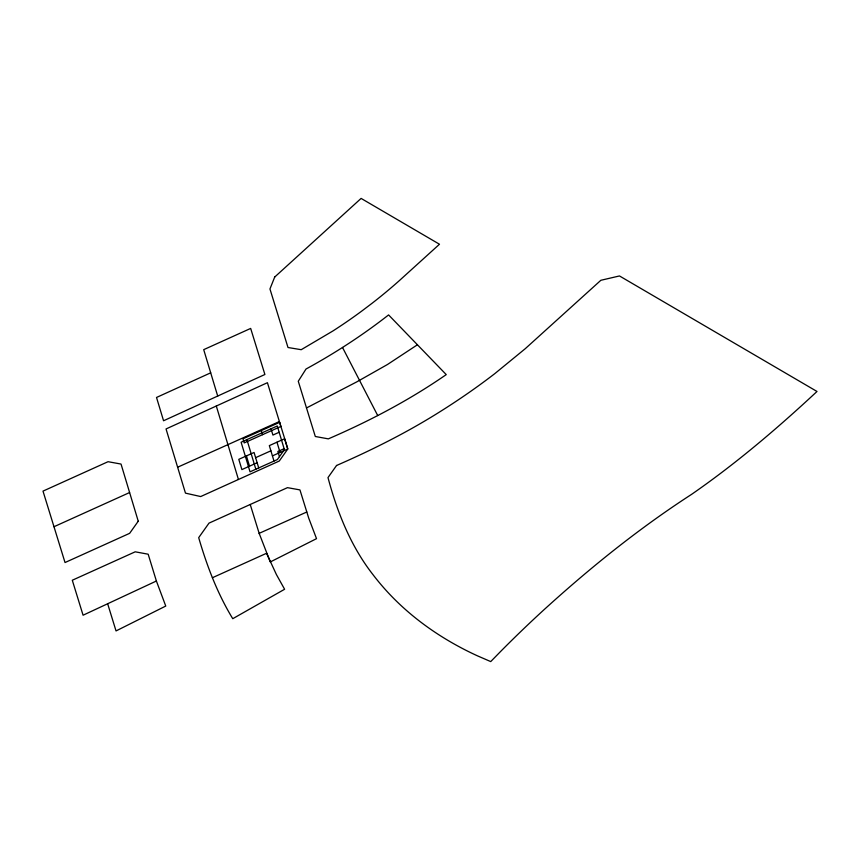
<?xml version="1.0" encoding="UTF-8"?>
<svg xmlns="http://www.w3.org/2000/svg" width="860" height="860" viewBox="0 0 860 860"><rect width="100%" height="100%" fill="white"/><g stroke="black" fill="none" stroke-linecap="round" stroke-linejoin="round"><path stroke-width="1.29" d="M417.412 344.785L387.505 364.479L356.964 381.775L306.504 407.952L315.308 436.493L328.337 438.869C369.488 421.099 409.36 400.147 446.243 374.605L388.591 314.921C362.63 335.207 334.927 353.223 306.02 369.015L298.269 381.249L306.504 407.952M156.391 581.016L83.076 615.212L72.294 580.242L135.192 551.819L148.178 554.205L156.391 581.016L165.754 606.053L116.035 630.928L107.661 603.763M217.698 396.051L264.891 374.487L250.668 328.423L203.713 349.654L217.698 396.051L163.561 420.766L156.52 397.46L210.7 372.821M53.976 526.729L129.602 492.543M238.435 479.482L200.692 496.553L185.47 493.135L166.044 428.957L267.417 382.7L287.842 448.92L279.285 461.024L238.435 479.482L216.301 406.017M212.399 577.737L266.557 553.27L276.404 574.544L284.606 589.261L232.759 618.695C217.408 593.55 206.905 565.837 198.692 537.65L209.001 523.127L287.466 487.652L299.946 489.899L308.675 518L316.523 538.661L270.276 561.967L259.161 533.351L306.794 512.001M177.633 467.216L279.382 421.55M279.167 432.257L272.921 435.063L271.029 428.796M255.624 457.671L270.9 450.812M284.123 448.683L277.877 451.489L279.435 456.66M257.151 462.744L241.886 469.603L238.79 459.337L254.065 452.478L258.72 467.937M272.426 455.886L287.702 449.027L284.606 438.761L269.33 445.62L273.996 461.078M342.506 347.451L377.733 415.584M259.29 533.77L250.228 504.498M276.974 442.19L280.07 452.457M261.3 430.581L262.536 434.687M246.906 439.621L255.839 469.227M246.422 455.908L249.518 466.174M274.705 277.038L269.954 288.949L287.992 347.504L301.215 349.697L332.734 331.079A335.357 210.593 -29.1 0 0 362.436 310.567L371.961 303.365A359.05 225.47 -29.1 0 0 399.244 280.715L439.481 244.24L361.103 198.413L274.705 277.038M284.402 449.629L277.393 459.552L250.034 471.828L241.112 442.223L277.275 425.99L284.402 449.629M336.55 465.486L327.993 477.59C337.206 512.13 350.697 546.089 372.853 574.48A605.064 379.959 -29.1 0 0 389.451 594.034C409.381 615.136 432.999 632.584 458.509 646.387A565.525 355.126 -29.1 0 0 477.472 655.847L490.727 661.587L500.144 651.945A875.125 549.54 -29.1 0 1 544.219 609.536C590.368 567.557 639.141 528.298 691.547 494.382C736.074 463.54 777.397 428.366 817 391.472L619.479 275.952L600.861 280.285L525.288 348.665L494.769 373.659A447.963 281.306 -29.1 0 1 439.944 411.746C407.027 432.483 372.176 449.93 336.55 465.486M138.245 521.214L129.645 533.329L65.027 562.537L43 491.114L108.059 461.702L121.034 464.056L138.245 521.214M279.629 422.346L242.971 438.804L244.208 442.911L280.865 426.452L279.629 422.346"/></g></svg>
